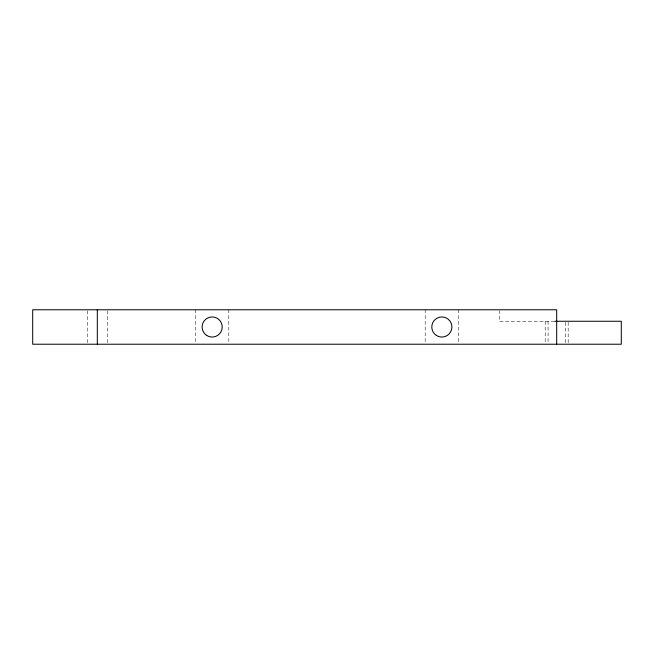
<?xml version="1.0" encoding="UTF-8"?>
<svg xmlns="http://www.w3.org/2000/svg" width="654" height="654" viewBox="0 0 654 654"><rect width="100%" height="100%" fill="white"/><g stroke="black" fill="none" stroke-linecap="round" stroke-linejoin="round"><path stroke-width="0.49" stroke-dasharray="3.27 2.45" d="M554.535 321.261L499.264 321.261L499.264 310.732M568.171 322.258L568.171 344.225M565.301 322.258L565.301 344.225M548.077 321.261L548.077 344.225M545.199 321.261L545.199 344.225M458.495 309.775L458.495 343.211M425.19 309.775L425.19 343.211M228.81 309.775L228.81 343.211M195.505 309.775L195.505 343.211M107.362 310.789L107.362 344.225M87.268 310.789L87.268 344.225"/><path stroke-width="0.98" d="M554.813 321.261L621.3 321.261L621.3 344.225L32.7 344.225L32.7 309.775L556.685 309.775L556.685 344.225M97.315 309.775L97.315 344.225M436.341 335.412A10.047 10.047 0 0 0 451.873 327.556A10.047 10.047 0 0 0 437.313 318.032A10.047 10.047 0 0 0 436.341 335.412M206.689 335.428A10.047 10.047 0 0 0 222.197 327.523A10.047 10.047 0 0 0 207.588 318.048A10.047 10.047 0 0 0 206.689 335.428"/></g></svg>
